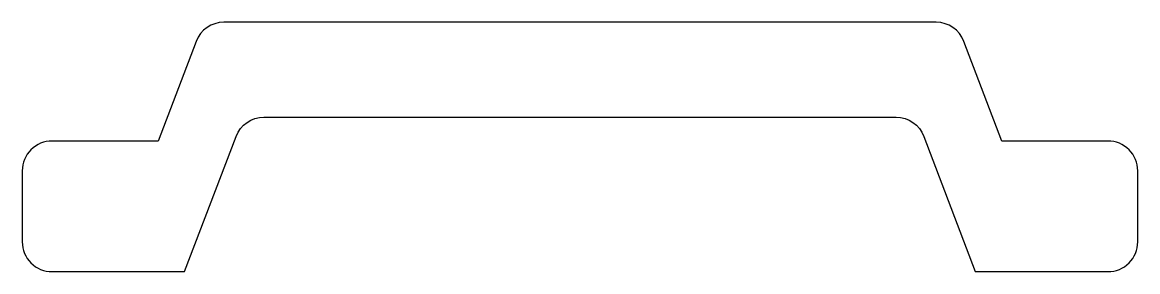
# Model space of a CAD drawing. Extents: x 166.6 to 185.4, y 224.7 to 228.9.
import ezdxf

# ---------------------------------------------------------------- set-up
doc = ezdxf.new("R2010")
doc.units = 0
doc.layers.add('ANA', color=220, linetype='CONTINUOUS')

msp = doc.modelspace()

# ---------------------------------------------------------------- linework, layer by layer
at = {"layer": 'ANA'}
msp.add_lwpolyline([(169.482, 228.536), (168.842, 226.858), (167.052, 226.858, 0.414214), (166.552, 226.358), (166.552, 225.158, 0.414214), (167.052, 224.658), (169.288, 224.658), (170.156, 226.936, -0.311205), (170.624, 227.258), (175.952, 227.258), (181.28, 227.258, -0.311205), (181.748, 226.936), (182.615, 224.658), (184.852, 224.658, 0.414214), (185.352, 225.158), (185.352, 226.358, 0.414214), (184.852, 226.858), (183.062, 226.858), (182.422, 228.536, 0.311205), (181.955, 228.858), (169.949, 228.858, 0.311205)], format="xyb", close=True, dxfattribs=at)

doc.saveas('drawing.dxf')
